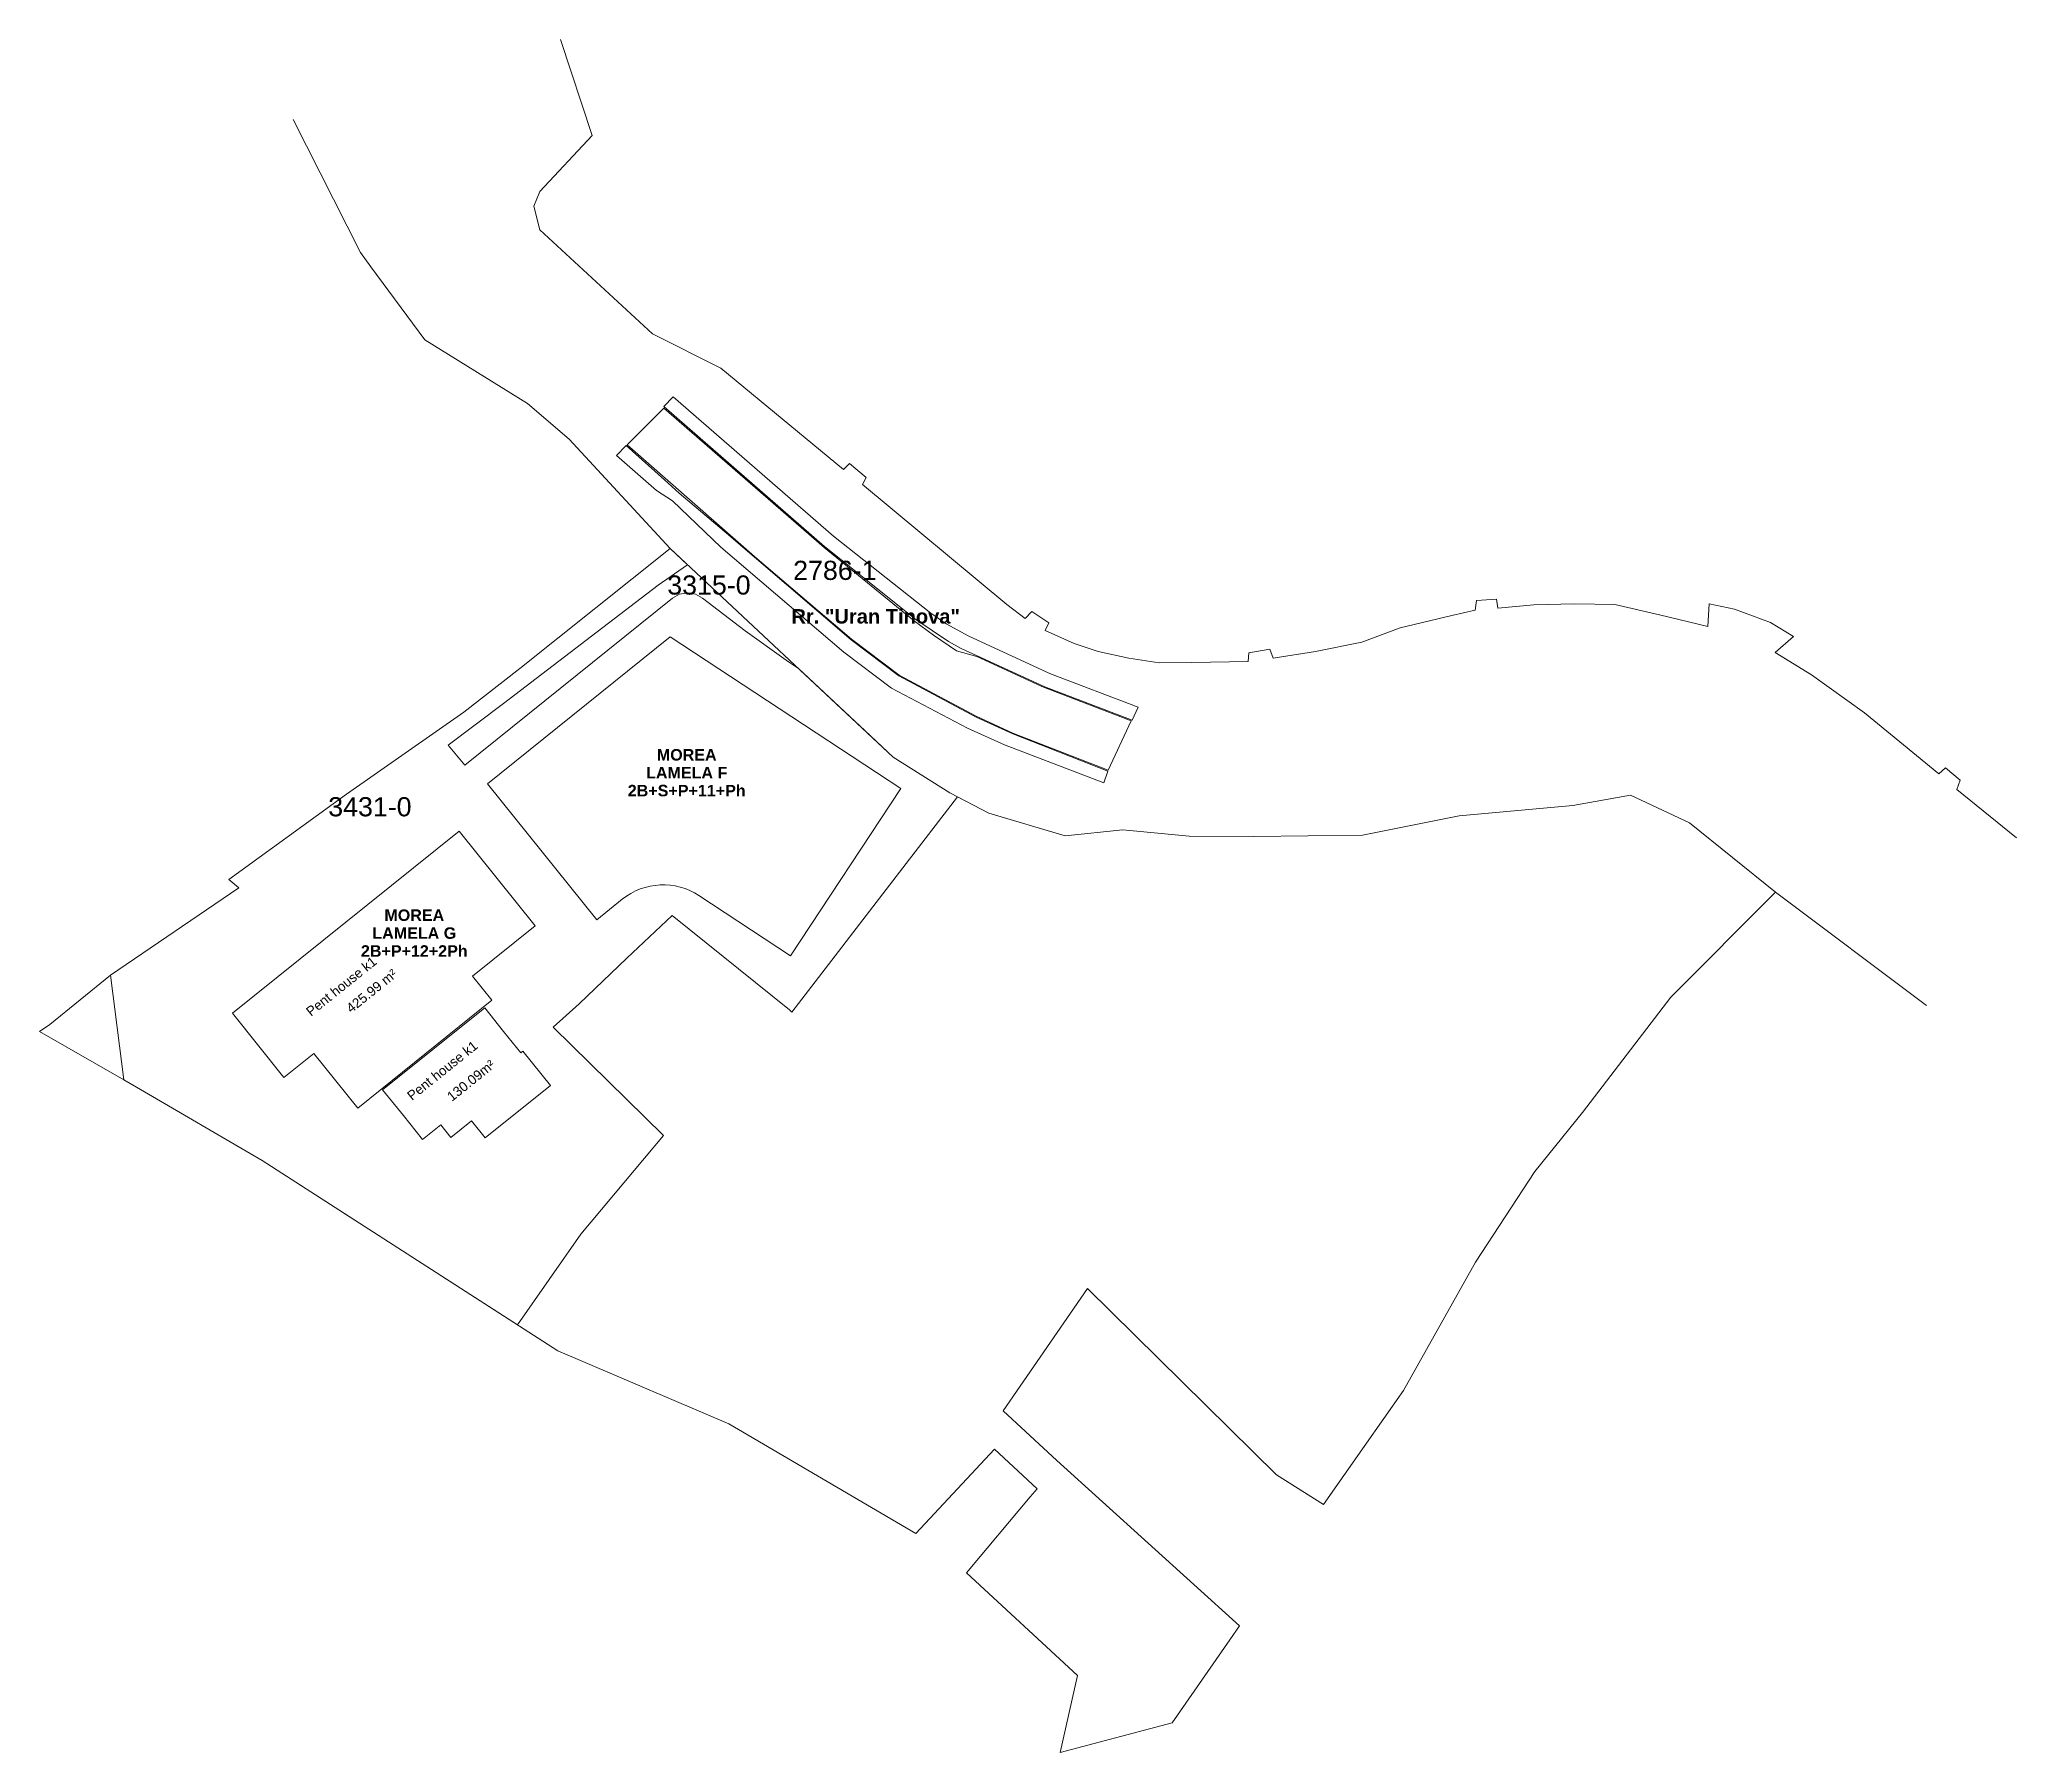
# Model space of a CAD drawing. Header units: metres. Extents: x 7511918 to 7512125, y 4692231 to 4692410.
import ezdxf

# ---------------------------------------------------------------- set-up
doc = ezdxf.new("R2010")
doc.units = ezdxf.units.M
doc.linetypes.add('Long Dashed', pattern=[529.166651, 317.499995, -211.666656])
for name, color, linetype, lineweight in [('2D Drafting - General_Pen_No__103', 1, 'Continuous', 0), ('Asfallt', 97, 'Continuous', 0), ('emrat e rrugeve', 7, 'Continuous', 0), ('etazha', 7, 'Continuous', 0), ('nr Parcela Fqinje', 251, 'Continuous', 0), ('Nr Parceles Baze', 7, 'Continuous', 0), ('parcela', 7, 'Continuous', 0), ('Parcela Fqinje', 251, 'Continuous', 0), ('trotuar', 155, 'Continuous', 0)]:
    doc.layers.add(name, color=color, linetype=linetype, lineweight=lineweight)
doc.layers.add('Drawing & Figure_Pen_No__103', color=7, linetype='Continuous', lineweight=0, true_color=0xffcc99)
doc.styles.add('GENERATED_STYLE_1', font='arialbd.ttf')
doc.styles.get("Standard").update_dxf_attribs({"font": 'arial.ttf'})

msp = doc.modelspace()

# ---------------------------------------------------------------- linework, layer by layer
at = {"layer": '2D Drafting - General_Pen_No__103', "linetype": 'Long Dashed', "lineweight": 13, "flags": 128}
for points in [[(7511943.72, 4692301.76), (7511946.84, 4692304.27), (7511951.42, 4692298.58), (7511965.41, 4692309.82), (7511963.38, 4692312.35), (7511969.92, 4692317.61), (7511962, 4692327.47), (7511938.34, 4692308.47)], [(7511954.02, 4692300.48), (7511956.18, 4692297.79), (7511958.18, 4692295.29), (7511960.09, 4692296.82), (7511961.14, 4692295.52), (7511963.28, 4692297.25), (7511964.71, 4692295.47), (7511971.52, 4692300.93), (7511968.64, 4692304.52), (7511968.43, 4692304.35), (7511966.64, 4692306.57), (7511964.67, 4692309.03)]]:
    msp.add_lwpolyline(points, close=True, dxfattribs=at)
at = {"layer": 'Asfallt'}
msp.add_polyline3d([(7512032.13, 4692338.99, 620.8), (7512022.82, 4692342.56, 620.73), (7512016.03, 4692345.7, 620.72), (7512013.89, 4692346.3, 620.68), (7512011.49, 4692347.94, 620.72), (7512009.54, 4692349.37, 620.64), (7512000.09, 4692357.08, 620.65), (7511983.36, 4692371.6, 620.63), (7511979.54, 4692367.79, 620.54), (7511993.11, 4692355.88, 620.49), (7512002.95, 4692347.51, 620.55), (7512007.93, 4692343.75, 620.61), (7512015.97, 4692339.48, 620.7), (7512019.79, 4692337.69, 620.72), (7512029.74, 4692333.84, 620.71), (7512032.13, 4692338.99, 620.8)], dxfattribs=at)
at = {"layer": 'etazha', "color": 253, "true_color": 0xaaaaaa, "flags": 128}
msp.add_lwpolyline([(7511964.96, 4692332.41), (7511984.04, 4692347.74), (7512008.08, 4692331.91), (7511996.59, 4692314.45), (7511987.03, 4692320.75, 0.325552), (7511979.03, 4692320.37), (7511976.36, 4692318.22)], format="xyb", close=True, dxfattribs=at)
at = {"layer": 'parcela', "flags": 128}
msp.add_lwpolyline([(7511971.83, 4692307.01), (7511983.33, 4692295.73), (7511981.33, 4692293.35), (7511974.71, 4692285.41), (7511968.09, 4692275.96), (7511951.12, 4692286.89), (7511941.46, 4692293.1), (7511928.33, 4692300.75), (7511927.02, 4692301.51), (7511925.6, 4692312.43), (7511939.02, 4692321.55), (7511937.96, 4692322.42), (7511950.25, 4692331.33), (7511962.5, 4692339.88), (7511968.34, 4692344.46), (7511984.02, 4692356.97), (7511985.85, 4692355.25), (7511982.77, 4692353.15), (7511966.63, 4692340.81), (7511960.84, 4692336.46), (7511962.6, 4692334.36), (7511984.28, 4692351.78), (7511985.01, 4692352.19), (7511985.84, 4692352.34), (7511986.67, 4692352.2), (7511987.41, 4692351.8), (7511991.84, 4692348.39), (7511996.38, 4692345.13), (7511997.43, 4692344.43), (7512004.36, 4692337.95), (7512007.31, 4692335.19), (7512013.22, 4692331.47), (7512014, 4692331.06), (7512007.6, 4692322.74), (7511996.73, 4692308.59), (7511996.48, 4692308.81), (7511984.22, 4692318.67), (7511979.51, 4692314.21), (7511974.51, 4692309.47), (7511971.83, 4692307.01)], dxfattribs=at)
at = {"layer": 'Parcela Fqinje', "flags": 128}
for points in [[(7511972.59, 4692410.08), (7511975.88, 4692400.08), (7511970.43, 4692394.23), (7511969.8, 4692392.68), (7511970.41, 4692390.22), (7511982.19, 4692379.36), (7511989.32, 4692375.78), (7512002.11, 4692365.21), (7512002.73, 4692365.84), (7512004.48, 4692364.37), (7512004.09, 4692363.64), (7512019.17, 4692351.12), (7512021.06, 4692349.67), (7512021.77, 4692350.41), (7512023.54, 4692349.22), (7512023.16, 4692348.42), (7512026.18, 4692347.05), (7512028.69, 4692346.22), (7512031.9, 4692345.54), (7512035.04, 4692345.03), (7512038.46, 4692345.08), (7512044.36, 4692345.17), (7512044.41, 4692346.09), (7512046.6, 4692346.46), (7512046.96, 4692345.54), (7512051.37, 4692346.22), (7512056.21, 4692347.21), (7512060.22, 4692348.68), (7512065.61, 4692349.97), (7512068.05, 4692350.54), (7512068.19, 4692351.53), (7512070.26, 4692351.67), (7512070.39, 4692350.75), (7512074.17, 4692351.09), (7512078.41, 4692351.19), (7512082.6, 4692351.12), (7512087.28, 4692350.06), (7512092.33, 4692348.83), (7512092.47, 4692351.2), (7512095.1, 4692350.64), (7512098.86, 4692349.26), (7512101.24, 4692347.79), (7512099.34, 4692346.11), (7512103.13, 4692343.8), (7512108.67, 4692339.83), (7512116.42, 4692333.45), (7512117.12, 4692334.09), (7512118.64, 4692332.79), (7512118.3, 4692331.83), (7512124.52, 4692326.77)], [(7512115.15, 4692309.28), (7512099.37, 4692321.11), (7512090.4, 4692328.33), (7512084.23, 4692331.22), (7512078.21, 4692330.16), (7512066.38, 4692329.08), (7512056.28, 4692327.07), (7512044.93, 4692326.93), (7512038.19, 4692326.94), (7512031.28, 4692327.61), (7512025.23, 4692326.98), (7512017.28, 4692329.36), (7512013.22, 4692331.47), (7512007.31, 4692335.19), (7511984.02, 4692356.97), (7511973.49, 4692368.39), (7511969.12, 4692372.1), (7511958.42, 4692378.74), (7511952.79, 4692386.36), (7511951.69, 4692387.85), (7511944.69, 4692401.75)], [(7512090.4, 4692328.33), (7512099.37, 4692321.11), (7512088.47, 4692310.15), (7512079.23, 4692298.12), (7512074.26, 4692291.94), (7512068.06, 4692282.5), (7512060.54, 4692269.09), (7512056.44, 4692263.27), (7512052.22, 4692257.2), (7512047.3, 4692260.3), (7512027.58, 4692279.73), (7512018.78, 4692266.98), (7512024.36, 4692261.8), (7512043.43, 4692244.53), (7512042.43, 4692243.09), (7512036.42, 4692234.41), (7512024.74, 4692231.33), (7512026.54, 4692239.37), (7512014.95, 4692250.07), (7512021.6, 4692257.99), (7512022.31, 4692258.85), (7512017.87, 4692262.99), (7512009.67, 4692254.17), (7511990.14, 4692265.63), (7511972.31, 4692273.25), (7511941.46, 4692293.1), (7511928.33, 4692300.75), (7511927.02, 4692301.51), (7511918.21, 4692306.55), (7511919.27, 4692307.31), (7511925.6, 4692312.43), (7511939.02, 4692321.55), (7511937.96, 4692322.42), (7511950.25, 4692331.33), (7511962.5, 4692339.88), (7511968.34, 4692344.46), (7511984.02, 4692356.97), (7511985.85, 4692355.25)], [(7512004.36, 4692337.95), (7512007.31, 4692335.19), (7512013.22, 4692331.47), (7512017.28, 4692329.36), (7512025.23, 4692326.98), (7512031.28, 4692327.61), (7512038.19, 4692326.94), (7512044.93, 4692326.93), (7512056.28, 4692327.07), (7512066.38, 4692329.08), (7512078.21, 4692330.16), (7512084.23, 4692331.22), (7512090.4, 4692328.33)]]:
    msp.add_lwpolyline(points, dxfattribs=at)
at = {"layer": 'trotuar'}
msp.add_polyline3d([(7512032.23, 4692339.07, 620.89), (7512023.12, 4692342.52, 620.85), (7512014.39, 4692346.53, 620.81), (7512013.08, 4692347.26, 620.8), (7512009.66, 4692349.56, 620.77), (7512000.14, 4692357.17, 620.72), (7511983.35, 4692371.79, 620.77), (7511984.33, 4692372.81, 620.79), (7512001.08, 4692358.26, 620.75), (7512011.22, 4692350.23, 620.87), (7512012.83, 4692349.11, 620.87), (7512015.2, 4692347.83, 620.87), (7512023.72, 4692343.88, 620.96), (7512032.86, 4692340.4, 620.98)], close=True, dxfattribs=at)
msp.add_polyline3d([(7512029.69, 4692333.75, 620.82), (7512029.27, 4692332.51, 620.86), (7512018.91, 4692336.48, 620.53), (7512015.04, 4692338.22, 620.59), (7512007.12, 4692342.39, 620.71), (7512002.15, 4692346.14, 620.7), (7511989.31, 4692357.12, 620.52), (7511984.28, 4692361.93, 620.43), (7511982.59, 4692363.02, 620.66), (7511978.44, 4692366.69, 620.71), (7511979.44, 4692367.72, 620.68), (7511983.42, 4692364.13, 620.64), (7511984.97, 4692362.75, 620.51), (7511989.67, 4692358.79, 620.58), (7512002.92, 4692347.45, 620.65), (7512007.88, 4692343.69, 620.67), (7512015.95, 4692339.36, 620.74), (7512019.8, 4692337.62, 620.75), (7512029.69, 4692333.75, 620.82)], dxfattribs=at)

# ---------------------------------------------------------------- texts
at = {"layer": '2D Drafting - General_Pen_No__103', "linetype": 'Long Dashed', "lineweight": 13, "char_height": 1, "attachment_point": 8, "rotation": 38.7684, "style": 'GENERATED_STYLE_1'}
for s, insert in [('\\A1;{\\fArial|b0|i0|c0|p34;425.99 m²}', (7511953.19, 4692310.4)), ('\\A1;{\\fArial|b0|i0|c0|p34;130.09m²}', (7511963.55, 4692301.05))]:
    msp.add_mtext(s, dxfattribs=dict(at, insert=insert))
at = {"layer": 'Drawing & Figure_Pen_No__103', "color": 1, "linetype": 'Continuous', "lineweight": 13, "char_height": 1, "attachment_point": 8, "rotation": 38.7684, "style": 'GENERATED_STYLE_1'}
for insert in [(7511950.03, 4692310.88), (7511960.57, 4692302.09)]:
    msp.add_mtext('\\A1;{\\fArial|b0|i0|c0|p34;Pent house k1}', dxfattribs=dict(at, insert=insert))
at = {"layer": 'emrat e rrugeve', "color": 0, "style": 'GENERATED_STYLE_1'}
msp.add_text('Rr. "Uran Tinova"', height=1.5, dxfattribs=at).set_placement((7511996.68, 4692349.14))
at = {"layer": 'etazha', "color": 253, "true_color": 0xaaaaaa, "insert": (7511985.75, 4692331.09), "char_height": 1.2, "attachment_point": 8, "line_spacing_factor": 0.933377, "style": 'GENERATED_STYLE_1'}
msp.add_mtext('\\A1;MOREA\\PLAMELA F\\P2B+S+P+11+Ph', dxfattribs=at)
at = {"layer": 'etazha', "insert": (7511957.32, 4692314.37), "char_height": 1.2, "attachment_point": 8, "line_spacing_factor": 0.933377, "style": 'GENERATED_STYLE_1'}
msp.add_mtext('\\A1;MOREA\\PLAMELA G\\P2B+P+12+2Ph', dxfattribs=at)
at = {"layer": 'nr Parcela Fqinje'}
msp.add_text('2786-1', height=2, dxfattribs=at).set_placement((7511996.86, 4692353.69))
at = {"layer": 'Nr Parceles Baze'}
for s, p in [('3315-0', (7511983.72, 4692352.16)), ('3431-0', (7511948.34, 4692329.02))]:
    msp.add_text(s, height=2, dxfattribs=at).set_placement(p)

doc.saveas('drawing.dxf')
